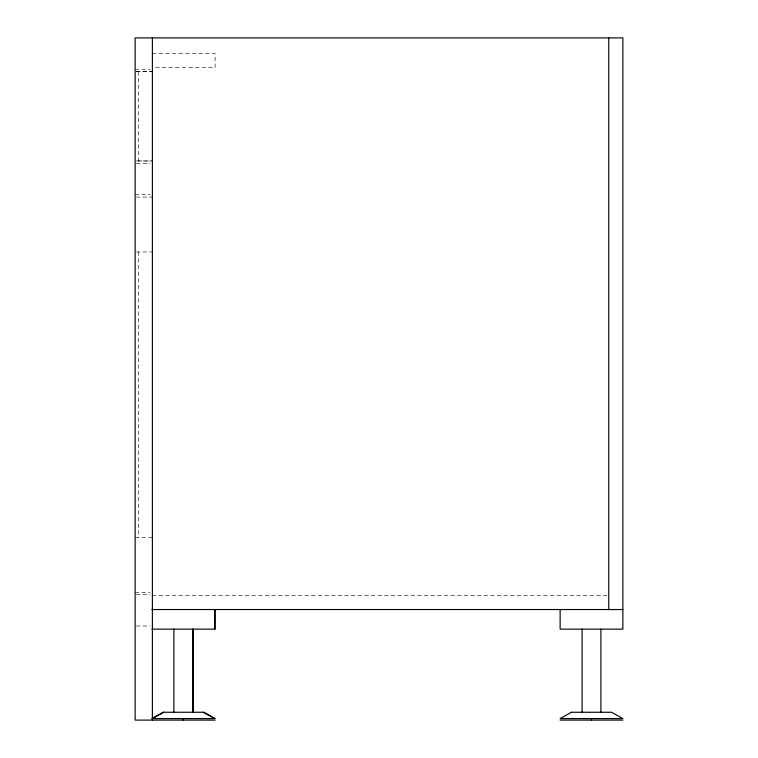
<?xml version="1.0" encoding="UTF-8"?>
<svg xmlns="http://www.w3.org/2000/svg" width="758" height="758" viewBox="0 0 758 758"><rect width="100%" height="100%" fill="white"/><g stroke="black" fill="none" stroke-linecap="round" stroke-linejoin="round"><path stroke-width="0.57" stroke-dasharray="3.79 2.84" d="M152.386 53.581L215.111 53.581L215.111 67.699L153.571 67.699M135.132 69.262L150.084 69.262M136.279 71.565L152.386 71.565M136.279 71.622L152.386 71.622M136.279 160.952L152.386 160.952L135.132 161.009M136.279 163.358L150.084 163.358M135.132 194.73L150.084 194.73M136.279 197.08L152.386 197.08M136.279 251.969L152.386 251.969M135.132 537.394L152.386 537.394M135.132 592.282L150.084 592.282M136.279 594.642L150.084 594.642M152.386 595.418L607.565 595.418M136.279 626.004L150.084 626.004M138.269 71.622L138.269 161.009M138.269 251.969L138.269 537.394"/><path stroke-width="1.14" d="M153.41 718.015L163.681 712.255M151.913 609.536L622.868 609.536M151.913 629.14L215.111 629.14L215.111 609.536M215.111 720.1L135.132 720.1L135.132 37.9L622.868 37.9L622.868 629.14L560.134 629.14L560.134 609.536M560.134 720.1L622.868 720.1M203.352 712.255L214.647 718.584M608.75 37.9L608.75 609.536M600.905 629.14L600.905 712.255M591.505 718.584L591.505 720.1M582.097 629.14L582.097 712.255M214.647 609.536L214.647 629.14M193.157 629.14L193.157 712.255M192.684 629.14L192.684 712.255M183.275 718.584L183.275 720.1M173.876 629.14L173.876 712.255M152.386 37.9L152.386 720.1M163.207 712.255L151.913 718.584L215.111 718.584L203.817 712.255L163.207 712.255M571.428 712.255L560.134 718.584L622.868 718.584L611.573 712.255L571.428 712.255"/></g></svg>
